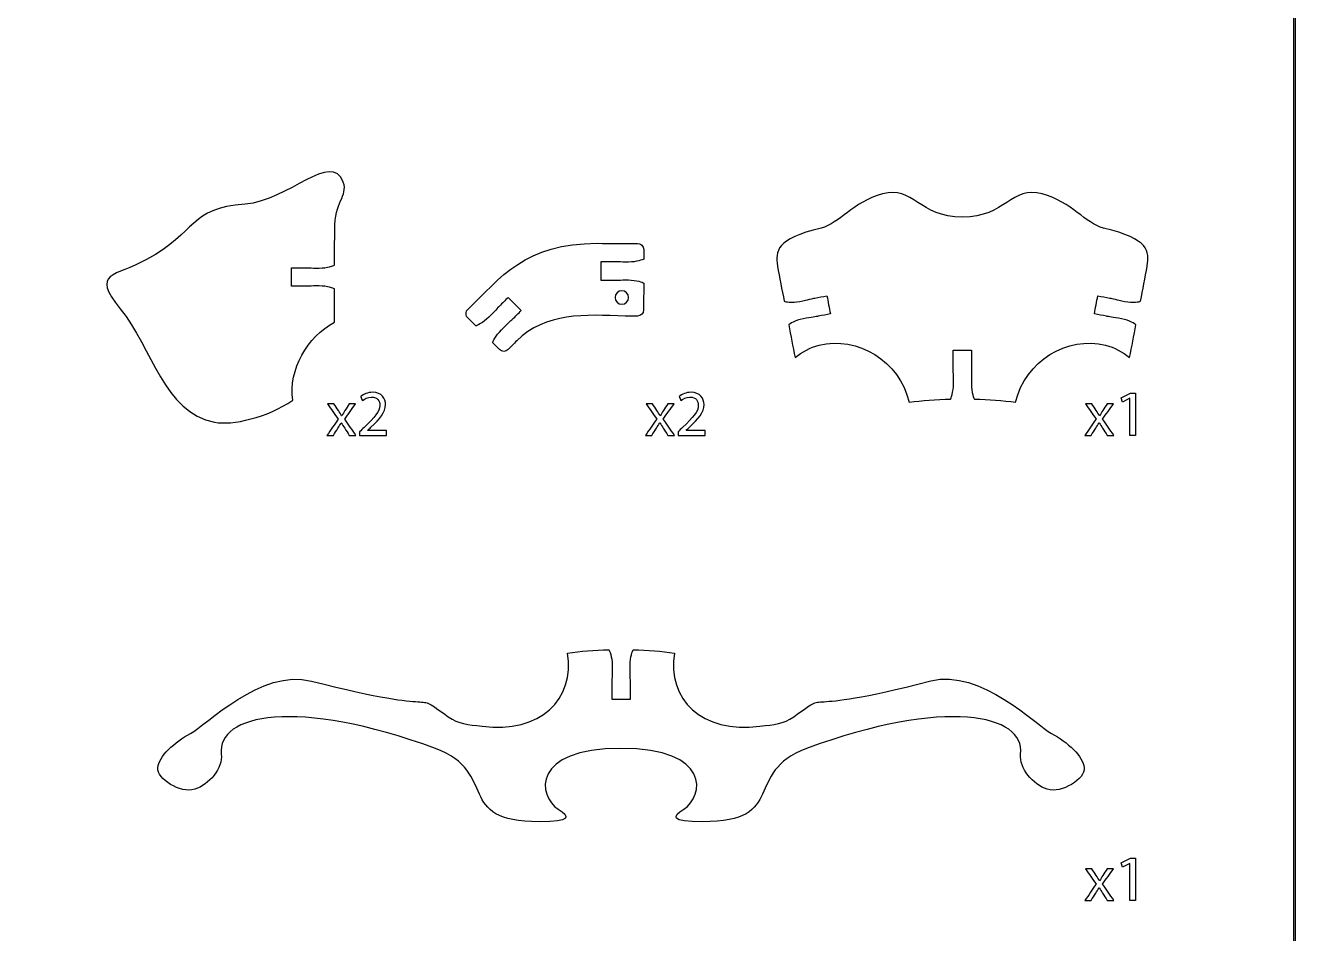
# Model space of a CAD drawing. Extents: x 0 to 430, y 0 to 540.
# Drawn here: x 223.5 to 430, y 235.4 to 383 of the extents above; entities that cross this region are included whole.
import ezdxf

# ---------------------------------------------------------------- set-up
doc = ezdxf.new("R2010")
doc.units = 0
doc.header["$MEASUREMENT"] = 0
doc.layers.add('DEFAULT', color=18, linetype='CONTINUOUS')

msp = doc.modelspace()

# ---------------------------------------------------------------- linework, layer by layer
at = {"layer": 'DEFAULT', "color": 177}
for points in [[(430, 540), (0, 540), (0, 0), (430, 0)], [(429.65, 0.35), (0.35, 0.35), (0.35, 539.65), (429.65, 539.65)], [(403.05, 322.35), (403.03, 322.35), (401.84, 321.7), (401.66, 322.41), (403.16, 323.21), (403.95, 323.21), (403.95, 316.33), (403.05, 316.33)], [(403.05, 246.77), (403.03, 246.77), (401.84, 246.13), (401.66, 246.84), (403.16, 247.64), (403.95, 247.64), (403.95, 240.76), (403.05, 240.76)]]:
    msp.add_lwpolyline(points, close=True, dxfattribs=at)
at = {"layer": 'DEFAULT', "color": 240}
for points, knots in [([(266.94, 322.04), (262.9, 319.23), (257.07, 317.91), (254.24, 318.46), (245.93, 320.07), (244.19, 330.41), (238.9, 336.91), (234.04, 342.87), (238.03, 342.12), (243.16, 344.89), (251.54, 349.4), (249.99, 353.22), (259.19, 353.91), (266.21, 354.43), (273.29, 362.67), (275.17, 357.46), (275.98, 355.21), (273.68, 354.18), (273.77, 349.83), (273.77, 347.89), (273.76, 345.95), (273.75, 344), (273.61, 343.91), (272.55, 343.52), (271.26, 343.52), (269.88, 343.52), (269.1, 343.57), (268.76, 343.57), (268.09, 343.57), (267.43, 343.57), (266.76, 343.57), (266.76, 342.57), (266.76, 341.57), (266.76, 340.57), (267.42, 340.57), (268.09, 340.57), (268.76, 340.57), (269.1, 340.57), (269.87, 340.62), (271.26, 340.62), (272.56, 340.61), (273.63, 340.22), (273.75, 340.12), (273.74, 338.32), (273.74, 336.51), (273.74, 334.7), (269.32, 332.35), (266.25, 327.01), (266.94, 322.04)], [1, 1, 1, 1, 2, 2, 2, 3, 3, 3, 4, 4, 4, 5, 5, 5, 6, 6, 6, 7, 7, 7, 23.520124, 23.520124, 23.520124, 24.520124, 24.520124, 24.520124, 25.520124, 25.520124, 25.520124, 31.20917, 31.20917, 31.20917, 39.72417, 39.72417, 39.72417, 45.388171, 45.388171, 45.388171, 46.388171, 46.388171, 46.388171, 47.388171, 47.388171, 47.388171, 62.756177, 62.756177, 62.756177, 63.756177, 63.756177, 63.756177, 63.756177]), ([(373.88, 322.2), (371.53, 322.2), (369.26, 322), (367.17, 321.7), (365.58, 328.42), (358.78, 332.55), (352.52, 330.97), (351.08, 330.61), (349.77, 329.92), (348.62, 328.99), (348.27, 330.76), (347.93, 332.53), (347.59, 334.31), (347.68, 334.42), (348.65, 335.01), (349.94, 335.27), (351.3, 335.53), (352.07, 335.63), (352.4, 335.7), (353.06, 335.82), (353.71, 335.95), (354.36, 336.07), (354.17, 337.06), (353.98, 338.04), (353.8, 339.02), (353.14, 338.89), (352.49, 338.76), (351.83, 338.63), (351.5, 338.57), (350.74, 338.37), (349.39, 338.11), (348.11, 337.87), (346.98, 338.05), (346.85, 338.12), (346.49, 340.03), (346.12, 341.94), (345.76, 343.84), (345.44, 346.28), (345.41, 348.22), (352.85, 350.02), (355.89, 350.76), (357.91, 354.22), (362.85, 355.59), (367.79, 356.95), (368.82, 351.79), (375.82, 351.79), (382.82, 351.79), (383.85, 356.95), (388.79, 355.59), (393.73, 354.22), (395.75, 350.76), (398.79, 350.02), (406.23, 348.22), (406.2, 346.28), (405.88, 343.84), (405.51, 341.94), (405.15, 340.03), (404.79, 338.12), (404.66, 338.05), (403.53, 337.87), (402.25, 338.11), (400.89, 338.37), (400.14, 338.57), (399.81, 338.63), (399.15, 338.76), (398.5, 338.89), (397.84, 339.02), (397.65, 338.04), (397.46, 337.06), (397.28, 336.07), (397.93, 335.95), (398.58, 335.82), (399.24, 335.7), (399.57, 335.63), (400.34, 335.53), (401.7, 335.27), (402.99, 335.01), (403.96, 334.42), (404.05, 334.31), (403.71, 332.53), (403.37, 330.76), (403.02, 328.99), (401.87, 329.92), (400.56, 330.61), (399.12, 330.97), (392.86, 332.55), (386.06, 328.42), (384.47, 321.7), (382.38, 322), (380.14, 322.2), (377.79, 322.2), (377.73, 322.2), (377.28, 323.31), (377.28, 324.7), (377.28, 326.08), (377.33, 326.86), (377.33, 327.2), (377.33, 328.2), (377.33, 329.2), (377.33, 330.2), (376.33, 330.2), (375.33, 330.2), (374.33, 330.2), (374.33, 329.2), (374.33, 328.2), (374.33, 327.19), (374.33, 326.86), (374.38, 326.08), (374.38, 324.7), (374.38, 323.37), (373.96, 322.27), (373.88, 322.2)], [1, 1, 1, 1, 2.01, 2.01, 2.01, 3.01, 3.01, 3.01, 4.01, 4.01, 4.01, 19.360287, 19.360287, 19.360287, 20.360287, 20.360287, 20.360287, 21.360287, 21.360287, 21.360287, 27.022309, 27.022309, 27.022309, 35.526108, 35.526108, 35.526108, 41.201758, 41.201758, 41.201758, 42.201758, 42.201758, 42.201758, 43.201758, 43.201758, 43.201758, 59.721422, 59.721422, 59.721422, 60.721422, 60.721422, 60.721422, 61.721422, 61.721422, 61.721422, 62.721422, 62.721422, 62.721422, 63.721422, 63.721422, 63.721422, 64.721422, 64.721422, 64.721422, 65.721422, 65.721422, 65.721422, 82.241086, 82.241086, 82.241086, 83.241086, 83.241086, 83.241086, 84.241086, 84.241086, 84.241086, 89.916736, 89.916736, 89.916736, 98.420535, 98.420535, 98.420535, 104.082558, 104.082558, 104.082558, 105.082558, 105.082558, 105.082558, 106.082558, 106.082558, 106.082558, 121.432844, 121.432844, 121.432844, 122.432844, 122.432844, 122.432844, 123.442844, 123.442844, 123.442844, 124.442844, 124.442844, 124.442844, 125.442844, 125.442844, 125.442844, 126.442844, 126.442844, 126.442844, 134.952844, 134.952844, 134.952844, 143.452844, 143.452844, 143.452844, 151.98285, 151.98285, 151.98285, 152.98285, 152.98285, 152.98285, 153.98285, 153.98285, 153.98285, 153.98285]), ([(319.02, 341.54), (318.36, 341.54), (317.69, 341.54), (317.02, 341.54), (317.02, 342.54), (317.02, 343.54), (317.03, 344.54), (317.69, 344.54), (318.36, 344.54), (319.02, 344.54), (319.36, 344.54), (320.14, 344.49), (321.53, 344.49), (322.83, 344.49), (323.89, 344.88), (324.01, 344.98), (324.01, 345.5), (324.02, 346.01), (324.02, 346.53), (324.02, 347.08), (323.57, 347.53), (323.02, 347.53), (320.84, 347.53), (318.65, 347.53), (316.47, 347.54), (304.73, 347.56), (300.79, 342.06), (295.22, 336.57), (295.03, 336.18), (295.11, 335.72), (295.41, 335.42), (295.85, 334.98), (296.28, 334.55), (296.72, 334.11), (296.89, 334.14), (297.91, 334.62), (298.82, 335.52), (299.8, 336.5), (300.31, 337.09), (300.55, 337.33), (301.02, 337.8), (301.5, 338.27), (301.97, 338.74), (302.67, 338.04), (303.38, 337.33), (304.09, 336.62), (303.62, 336.15), (303.15, 335.68), (302.68, 335.21), (302.44, 334.97), (301.85, 334.46), (300.87, 333.47), (299.95, 332.55), (299.47, 331.52), (299.46, 331.36), (299.82, 331), (300.18, 330.63), (300.55, 330.27), (300.94, 329.88), (301.57, 329.88), (301.96, 330.27), (302.43, 330.74), (302.9, 331.21), (303.37, 331.68), (308.04, 336.33), (314.43, 335.98), (321.01, 335.71), (321.67, 335.71), (322.34, 335.71), (323, 335.71), (323.55, 335.71), (324, 336.15), (324, 336.71), (324, 338.17), (324.01, 339.63), (324.01, 341.09), (323.89, 341.19), (322.82, 341.58), (321.52, 341.59), (320.14, 341.59), (319.36, 341.54), (319.02, 341.54)], [0, 0, 0, 0, 5.680007, 5.680007, 5.680007, 14.180019, 14.180019, 14.180019, 19.841026, 19.841026, 19.841026, 20.841026, 20.841026, 20.841026, 21.841026, 21.841026, 21.841026, 26.231059, 26.231059, 26.231059, 27.231059, 27.231059, 27.231059, 45.811085, 45.811085, 45.811085, 46.811085, 46.811085, 46.811085, 47.811085, 47.811085, 47.811085, 53.064911, 53.064911, 53.064911, 54.064911, 54.064911, 54.064911, 55.064911, 55.064911, 55.064911, 60.735202, 60.735202, 60.735202, 69.234626, 69.234626, 69.234626, 74.891482, 74.891482, 74.891482, 75.891482, 75.891482, 75.891482, 76.891482, 76.891482, 76.891482, 81.254354, 81.254354, 81.254354, 82.254354, 82.254354, 82.254354, 87.919009, 87.919009, 87.919009, 88.919009, 88.919009, 88.919009, 94.579009, 94.579009, 94.579009, 95.579009, 95.579009, 95.579009, 108.009048, 108.009048, 108.009048, 109.009048, 109.009048, 109.009048, 110.009048, 110.009048, 110.009048, 110.009048]), ([(320.45, 337.64), (319.84, 337.64), (319.35, 338.13), (319.35, 338.74), (319.35, 339.35), (319.85, 339.84), (320.45, 339.84), (321.06, 339.84), (321.55, 339.34), (321.55, 338.74), (321.55, 338.13), (321.06, 337.64), (320.45, 337.64)], [1, 1, 1, 1, 2, 2, 2, 3, 3, 3, 4, 4, 4, 5, 5, 5, 5]), ([(318.35, 281.46), (316, 281.46), (313.73, 281.26), (311.64, 280.96), (312.88, 273.45), (307.18, 267.84), (297.74, 269.05), (295.36, 269.36), (293.93, 269.39), (292.24, 270.6), (285.67, 275.31), (293.02, 270.46), (269.98, 276.41), (261.89, 278.5), (252.75, 269.17), (250.33, 267.89), (247.72, 266.52), (245.17, 264.12), (244.99, 262.31), (244.82, 260.51), (248.68, 258.09), (251.01, 258.81), (253.33, 259.53), (255.62, 262.25), (255.34, 264.52), (254.54, 270.98), (267.65, 273.76), (290.16, 265.43), (300.6, 261.57), (293.11, 253.53), (307.04, 253.53), (312.33, 253.53), (312, 254.38), (310.13, 255.56), (306.78, 257.67), (305.64, 265.46), (320.32, 265.46), (335, 265.46), (333.86, 257.68), (330.51, 255.56), (328.64, 254.38), (328.31, 253.53), (333.6, 253.53), (347.53, 253.53), (340.05, 261.58), (350.48, 265.44), (372.99, 273.76), (386.1, 270.98), (385.3, 264.52), (385.02, 262.25), (387.31, 259.54), (389.63, 258.81), (391.96, 258.09), (395.83, 260.51), (395.65, 262.32), (395.47, 264.13), (392.92, 266.52), (390.32, 267.89), (387.89, 269.17), (378.76, 278.51), (370.67, 276.42), (347.62, 270.47), (354.98, 275.32), (348.4, 270.6), (346.72, 269.39), (345.28, 269.36), (342.9, 269.06), (333.46, 267.85), (327.76, 273.45), (329.01, 280.96), (326.91, 281.26), (324.64, 281.46), (322.29, 281.46), (322.21, 281.39), (321.79, 280.29), (321.79, 278.96), (321.79, 277.58), (321.85, 276.8), (321.84, 276.46), (321.84, 275.46), (321.84, 274.46), (321.85, 273.46), (320.85, 273.46), (319.85, 273.46), (318.85, 273.46), (318.85, 274.46), (318.85, 275.46), (318.85, 276.46), (318.84, 276.8), (318.89, 277.57), (318.89, 278.96), (318.89, 280.34), (318.41, 281.46), (318.35, 281.46)], [1, 1, 1, 1, 2, 2, 2, 3, 3, 3, 4, 4, 4, 5, 5, 5, 6, 6, 6, 7, 7, 7, 8, 8, 8, 9, 9, 9, 10, 10, 10, 11, 11, 11, 12, 12, 12, 13, 13, 13, 14, 14, 14, 15, 15, 15, 16, 16, 16, 17, 17, 17, 18, 18, 18, 19, 19, 19, 20, 20, 20, 21, 21, 21, 22, 22, 22, 23, 23, 23, 24, 24, 24, 25, 25, 25, 26, 26, 26, 27, 27, 27, 35.520006, 35.520006, 35.520006, 44.020006, 44.020006, 44.020006, 52.520006, 52.520006, 52.520006, 53.520006, 53.520006, 53.520006, 54.520006, 54.520006, 54.520006, 54.520006])]:
    msp.add_open_spline(points, degree=3, knots=knots, dxfattribs=at)
at = {"layer": 'DEFAULT', "color": 177}
for points, knots in [([(277.81, 316.33), (277.81, 316.53), (277.81, 316.72), (277.81, 316.91), (278.06, 317.14), (278.3, 317.38), (278.54, 317.62), (280.3, 319.29), (281.1, 320.18), (281.11, 321.21), (281.11, 321.91), (280.77, 322.56), (279.74, 322.56), (279.12, 322.56), (278.6, 322.24), (278.28, 321.98), (278.18, 322.19), (278.08, 322.41), (277.98, 322.63), (278.46, 323.03), (279.14, 323.33), (279.93, 323.33), (281.41, 323.33), (282.04, 322.31), (282.04, 321.33), (282.04, 320.06), (281.12, 319.03), (279.67, 317.64), (279.48, 317.47), (279.3, 317.3), (279.12, 317.13), (279.12, 317.12), (279.12, 317.11), (279.12, 317.11), (280.15, 317.11), (281.18, 317.11), (282.21, 317.11), (282.21, 316.85), (282.21, 316.59), (282.21, 316.33), (280.74, 316.33), (279.28, 316.33), (277.81, 316.33)], [12.449, 12.449, 12.449, 12.449, 14.069, 14.069, 14.069, 16.954308, 16.954308, 16.954308, 17.954308, 17.954308, 17.954308, 18.954308, 18.954308, 18.954308, 19.954308, 19.954308, 19.954308, 21.99519, 21.99519, 21.99519, 22.99519, 22.99519, 22.99519, 23.99519, 23.99519, 23.99519, 24.99519, 24.99519, 24.99519, 27.118941, 27.118941, 27.118941, 27.178941, 27.178941, 27.178941, 35.938941, 35.938941, 35.938941, 38.128941, 38.128941, 38.128941, 50.577941, 50.577941, 50.577941, 50.577941]), ([(329.6, 316.33), (329.6, 316.53), (329.6, 316.72), (329.6, 316.91), (329.84, 317.14), (330.09, 317.38), (330.33, 317.62), (332.09, 319.29), (332.88, 320.18), (332.89, 321.21), (332.89, 321.91), (332.55, 322.56), (331.52, 322.56), (330.9, 322.56), (330.38, 322.24), (330.06, 321.98), (329.97, 322.19), (329.87, 322.41), (329.77, 322.63), (330.24, 323.03), (330.92, 323.33), (331.72, 323.33), (333.2, 323.33), (333.82, 322.31), (333.82, 321.33), (333.82, 320.06), (332.9, 319.03), (331.45, 317.64), (331.27, 317.47), (331.08, 317.3), (330.9, 317.13), (330.9, 317.12), (330.9, 317.11), (330.9, 317.11), (331.93, 317.11), (332.96, 317.11), (333.99, 317.11), (333.99, 316.85), (333.99, 316.59), (333.99, 316.33), (332.53, 316.33), (331.06, 316.33), (329.6, 316.33)], [12.449, 12.449, 12.449, 12.449, 14.069, 14.069, 14.069, 16.95359, 16.95359, 16.95359, 17.95359, 17.95359, 17.95359, 18.95359, 18.95359, 18.95359, 19.95359, 19.95359, 19.95359, 21.994472, 21.994472, 21.994472, 22.994472, 22.994472, 22.994472, 23.994472, 23.994472, 23.994472, 24.994472, 24.994472, 24.994472, 27.117489, 27.117489, 27.117489, 27.177489, 27.177489, 27.177489, 35.937489, 35.937489, 35.937489, 38.127489, 38.127489, 38.127489, 50.576489, 50.576489, 50.576489, 50.576489]), ([(273.64, 321.46), (273.89, 321.09), (274.13, 320.72), (274.37, 320.36), (274.57, 320.07), (274.72, 319.81), (274.89, 319.52), (274.9, 319.52), (274.91, 319.52), (274.93, 319.52), (275.09, 319.83), (275.26, 320.09), (275.43, 320.37), (275.67, 320.73), (275.91, 321.09), (276.15, 321.46), (276.49, 321.46), (276.82, 321.46), (277.16, 321.46), (276.58, 320.63), (275.99, 319.81), (275.41, 318.98), (276.01, 318.1), (276.61, 317.22), (277.21, 316.33), (276.86, 316.33), (276.51, 316.33), (276.15, 316.33), (275.9, 316.72), (275.65, 317.1), (275.4, 317.49), (275.2, 317.78), (275.03, 318.07), (274.85, 318.38), (274.84, 318.38), (274.84, 318.38), (274.83, 318.38), (274.66, 318.07), (274.48, 317.8), (274.29, 317.49), (274.04, 317.1), (273.8, 316.72), (273.55, 316.33), (273.21, 316.33), (272.86, 316.33), (272.52, 316.33), (273.13, 317.21), (273.74, 318.08), (274.34, 318.95), (273.76, 319.78), (273.19, 320.62), (272.61, 321.46), (272.95, 321.46), (273.3, 321.46), (273.64, 321.46)], [2.94, 2.94, 2.94, 2.94, 6.684236, 6.684236, 6.684236, 7.684236, 7.684236, 7.684236, 7.774236, 7.774236, 7.774236, 8.774236, 8.774236, 8.774236, 12.476897, 12.476897, 12.476897, 15.326897, 15.326897, 15.326897, 23.916594, 23.916594, 23.916594, 32.985762, 32.985762, 32.985762, 35.984762, 35.984762, 35.984762, 39.887845, 39.887845, 39.887845, 40.887845, 40.887845, 40.887845, 40.947845, 40.947845, 40.947845, 41.947845, 41.947845, 41.947845, 45.83409, 45.83409, 45.83409, 48.74409, 48.74409, 48.74409, 57.773692, 57.773692, 57.773692, 66.419991, 66.419991, 66.419991, 69.359991, 69.359991, 69.359991, 69.359991]), ([(325.43, 321.46), (325.67, 321.09), (325.92, 320.72), (326.16, 320.36), (326.35, 320.07), (326.51, 319.81), (326.68, 319.52), (326.69, 319.52), (326.7, 319.52), (326.71, 319.52), (326.88, 319.83), (327.05, 320.09), (327.22, 320.37), (327.46, 320.73), (327.7, 321.09), (327.94, 321.46), (328.27, 321.46), (328.61, 321.46), (328.94, 321.46), (328.36, 320.63), (327.78, 319.81), (327.2, 318.98), (327.8, 318.1), (328.4, 317.22), (329, 316.33), (328.64, 316.33), (328.29, 316.33), (327.94, 316.33), (327.69, 316.72), (327.44, 317.1), (327.19, 317.49), (326.98, 317.78), (326.82, 318.07), (326.64, 318.38), (326.63, 318.38), (326.62, 318.38), (326.61, 318.38), (326.45, 318.07), (326.26, 317.8), (326.07, 317.49), (325.83, 317.1), (325.58, 316.72), (325.33, 316.33), (324.99, 316.33), (324.65, 316.33), (324.31, 316.33), (324.91, 317.21), (325.52, 318.08), (326.13, 318.95), (325.55, 319.78), (324.97, 320.62), (324.39, 321.46), (324.74, 321.46), (325.08, 321.46), (325.43, 321.46)], [0, 0, 0, 0, 3.743683, 3.743683, 3.743683, 4.743683, 4.743683, 4.743683, 4.833683, 4.833683, 4.833683, 5.833683, 5.833683, 5.833683, 9.536344, 9.536344, 9.536344, 12.386344, 12.386344, 12.386344, 20.975465, 20.975465, 20.975465, 30.044633, 30.044633, 30.044633, 33.044633, 33.044633, 33.044633, 36.94717, 36.94717, 36.94717, 37.94717, 37.94717, 37.94717, 38.00817, 38.00817, 38.00817, 39.00817, 39.00817, 39.00817, 42.894956, 42.894956, 42.894956, 45.803956, 45.803956, 45.803956, 54.832986, 54.832986, 54.832986, 63.478716, 63.478716, 63.478716, 66.418716, 66.418716, 66.418716, 66.418716]), ([(396.86, 321.46), (397.1, 321.09), (397.35, 320.72), (397.59, 320.36), (397.78, 320.07), (397.94, 319.81), (398.11, 319.52), (398.12, 319.52), (398.13, 319.52), (398.14, 319.52), (398.31, 319.83), (398.48, 320.09), (398.65, 320.37), (398.89, 320.73), (399.13, 321.09), (399.37, 321.46), (399.7, 321.46), (400.04, 321.46), (400.37, 321.46), (399.79, 320.63), (399.21, 319.81), (398.63, 318.98), (399.23, 318.1), (399.83, 317.22), (400.43, 316.33), (400.07, 316.33), (399.72, 316.33), (399.37, 316.33), (399.12, 316.72), (398.87, 317.1), (398.62, 317.49), (398.42, 317.78), (398.25, 318.07), (398.07, 318.38), (398.06, 318.38), (398.05, 318.38), (398.05, 318.38), (397.88, 318.07), (397.7, 317.8), (397.51, 317.49), (397.26, 317.1), (397.01, 316.72), (396.77, 316.33), (396.42, 316.33), (396.08, 316.33), (395.74, 316.33), (396.35, 317.21), (396.95, 318.08), (397.56, 318.95), (396.98, 319.78), (396.4, 320.62), (395.82, 321.46), (396.17, 321.46), (396.52, 321.46), (396.86, 321.46)], [2.939, 2.939, 2.939, 2.939, 6.683236, 6.683236, 6.683236, 7.683236, 7.683236, 7.683236, 7.773236, 7.773236, 7.773236, 8.773236, 8.773236, 8.773236, 12.475897, 12.475897, 12.475897, 15.325897, 15.325897, 15.325897, 23.915594, 23.915594, 23.915594, 32.984762, 32.984762, 32.984762, 35.983762, 35.983762, 35.983762, 39.886845, 39.886845, 39.886845, 40.886845, 40.886845, 40.886845, 40.946845, 40.946845, 40.946845, 41.946845, 41.946845, 41.946845, 45.83309, 45.83309, 45.83309, 48.74309, 48.74309, 48.74309, 57.772692, 57.772692, 57.772692, 66.418422, 66.418422, 66.418422, 69.357422, 69.357422, 69.357422, 69.357422]), ([(396.86, 245.88), (397.1, 245.52), (397.35, 245.15), (397.59, 244.78), (397.78, 244.5), (397.94, 244.23), (398.11, 243.95), (398.12, 243.95), (398.13, 243.95), (398.14, 243.95), (398.31, 244.25), (398.48, 244.52), (398.65, 244.79), (398.89, 245.16), (399.13, 245.52), (399.37, 245.88), (399.7, 245.88), (400.04, 245.88), (400.37, 245.88), (399.79, 245.06), (399.21, 244.23), (398.63, 243.41), (399.23, 242.52), (399.83, 241.64), (400.43, 240.76), (400.07, 240.76), (399.72, 240.76), (399.37, 240.76), (399.12, 241.15), (398.87, 241.53), (398.62, 241.91), (398.42, 242.21), (398.25, 242.5), (398.07, 242.8), (398.06, 242.8), (398.05, 242.8), (398.05, 242.8), (397.88, 242.5), (397.7, 242.22), (397.51, 241.91), (397.26, 241.53), (397.01, 241.15), (396.77, 240.76), (396.42, 240.76), (396.08, 240.76), (395.74, 240.76), (396.35, 241.63), (396.95, 242.5), (397.56, 243.38), (396.98, 244.21), (396.4, 245.05), (395.82, 245.88), (396.17, 245.88), (396.52, 245.88), (396.86, 245.88)], [0, 0, 0, 0, 3.744236, 3.744236, 3.744236, 4.744236, 4.744236, 4.744236, 4.834236, 4.834236, 4.834236, 5.834236, 5.834236, 5.834236, 9.536897, 9.536897, 9.536897, 12.386897, 12.386897, 12.386897, 20.976594, 20.976594, 20.976594, 30.045762, 30.045762, 30.045762, 33.044762, 33.044762, 33.044762, 36.947845, 36.947845, 36.947845, 37.947845, 37.947845, 37.947845, 38.007845, 38.007845, 38.007845, 39.007845, 39.007845, 39.007845, 42.89409, 42.89409, 42.89409, 45.80409, 45.80409, 45.80409, 54.833692, 54.833692, 54.833692, 63.479422, 63.479422, 63.479422, 66.418422, 66.418422, 66.418422, 66.418422])]:
    msp.add_open_spline(points, degree=3, knots=knots, dxfattribs=at)

doc.saveas('drawing.dxf')
